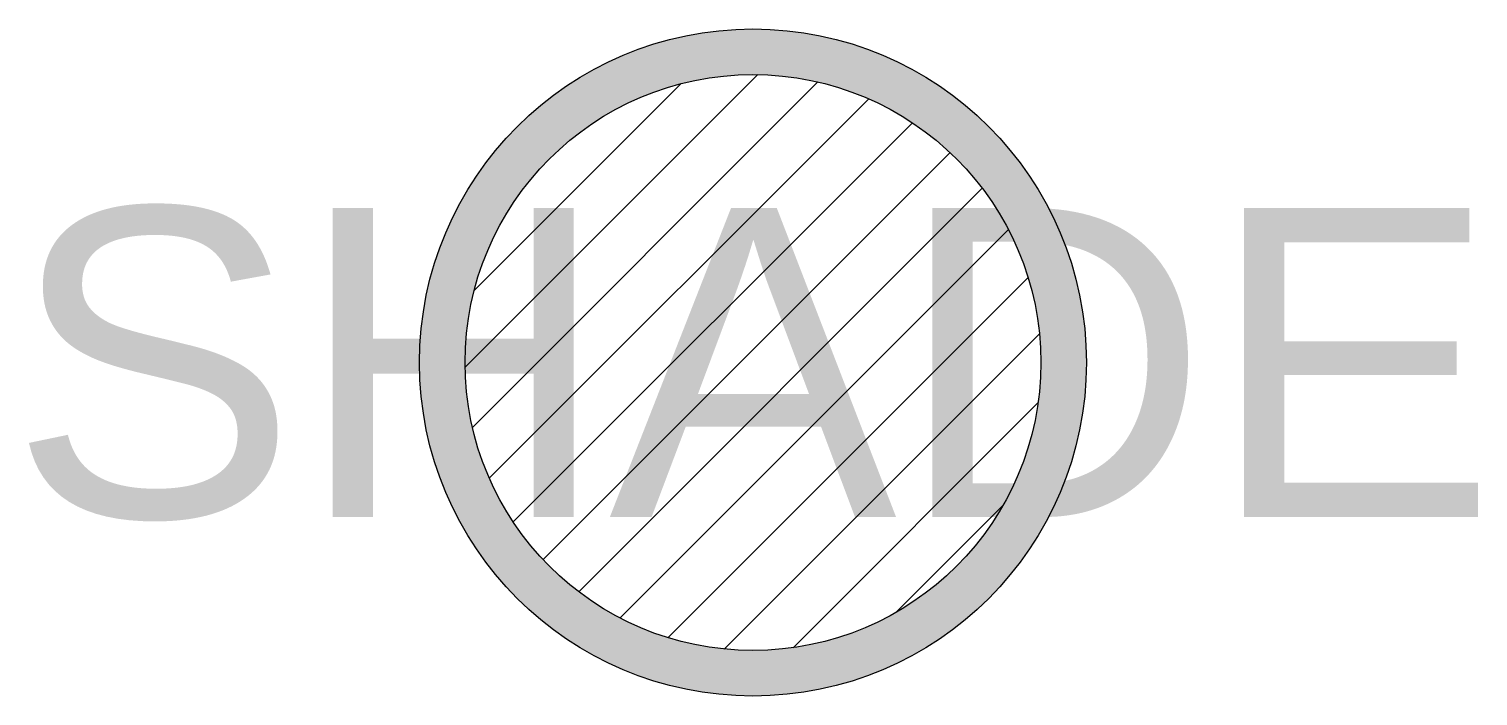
# Model space of a CAD drawing. Header units: inches. Extents: x 16.57 to 17.131, y 8.867 to 9.125.
import ezdxf
from ezdxf.enums import TextEntityAlignment as Align

# ---------------------------------------------------------------- set-up
doc = ezdxf.new("R2010")
doc.units = ezdxf.units.IN
doc.header["$MEASUREMENT"] = 0
doc.styles.add('Gen-Text', font='arial.ttf', dxfattribs={"height": 2.5})

msp = doc.modelspace()

# ---------------------------------------------------------------- hatches: boundary and pattern name
h = msp.add_hatch(color=2)
h.dxf.hatch_style = 1
h.paths.add_polyline_path([(16.97903, 8.99615, 1), (16.7209, 8.99615, 1)])
h.paths.add_polyline_path([(16.73853, 8.99615, -1), (16.9614, 8.99615, -1)], flags=16)
h = msp.add_hatch()
h.set_pattern_fill('ANSI31', color=2, scale=0.148)
h.paths.add_polyline_path([(16.73853, 8.99615, 1), (16.9614, 8.99615, 1)])

# ---------------------------------------------------------------- linework, layer by layer
msp.add_circle((16.84996, 8.99615), 0.12907)
at = {"color": 2}
msp.add_circle((16.84996, 8.99615), 0.11144, dxfattribs=at)

# ---------------------------------------------------------------- texts
at = {"style": 'Gen-Text'}
msp.add_attdef('SHADE', text='1', height=0.11961, dxfattribs=at).set_placement((16.84996, 8.99615), align=Align.MIDDLE_CENTER)

doc.saveas('drawing.dxf')
